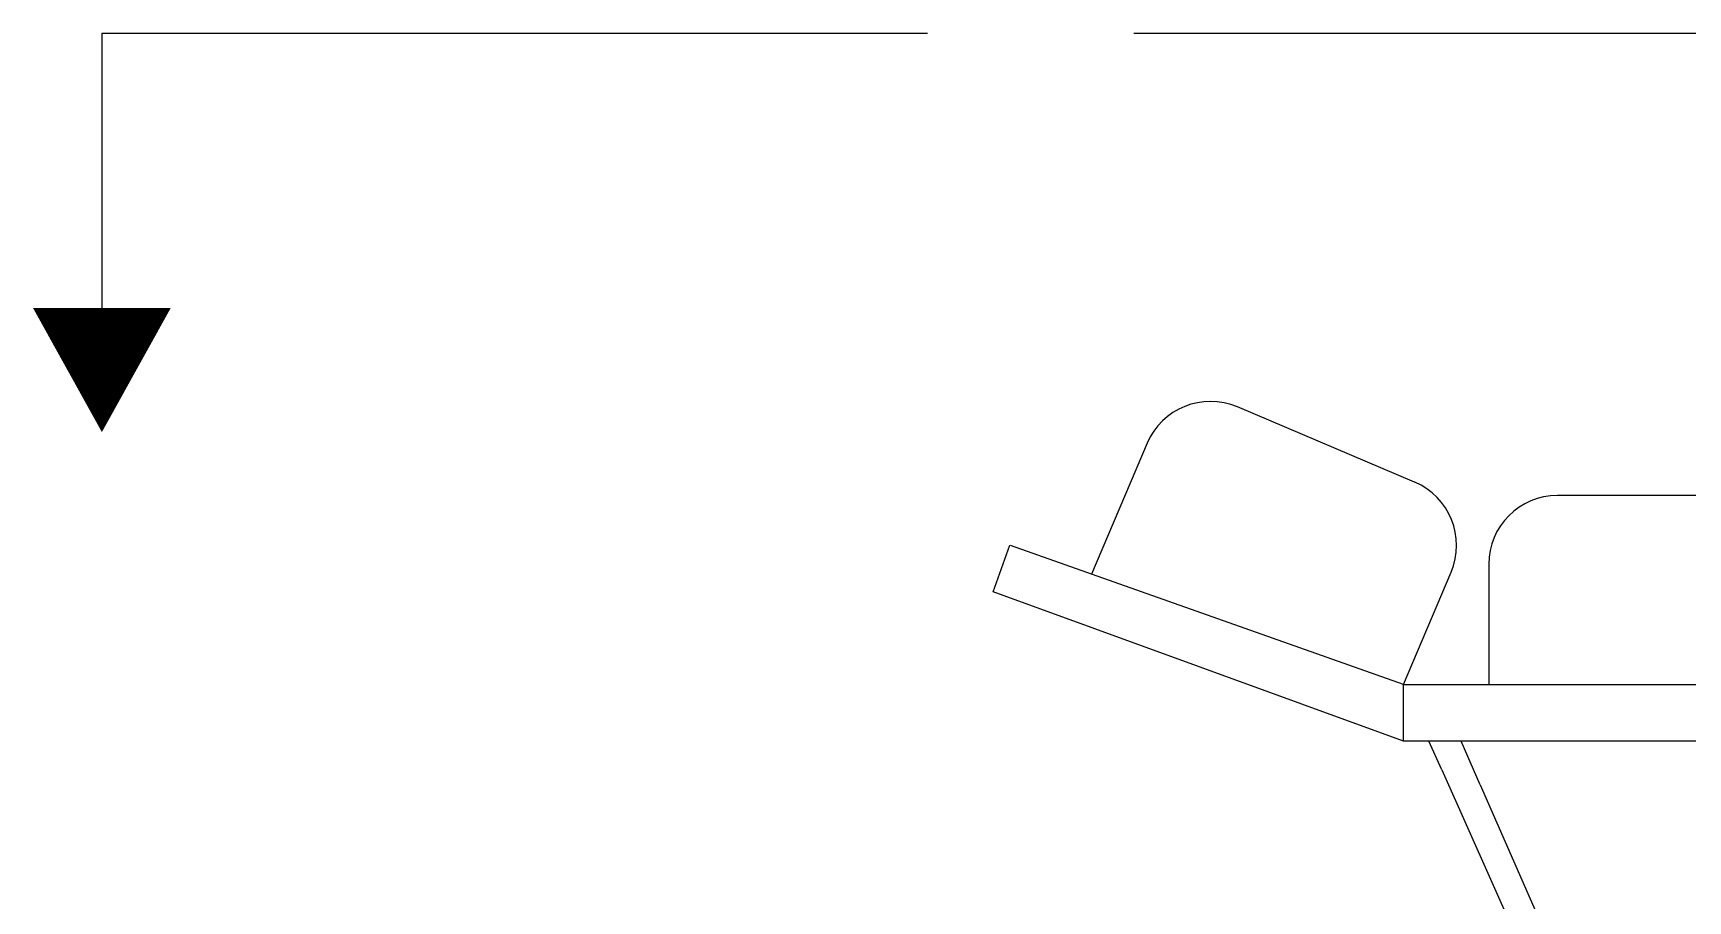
# Model space of a CAD drawing. Header units: metres. Extents: x 26.3 to 44.2, y 14.4 to 19.6.
# Drawn here: x 26.617 to 27.819, y 15.587 to 16.218 of the extents above; entities that cross this region are included whole.
import ezdxf

# ---------------------------------------------------------------- set-up
doc = ezdxf.new("R2010")
doc.units = ezdxf.units.M
doc.header["$MEASUREMENT"] = 0
doc.linetypes.add('ACAD_ISO02W100', pattern=[15, 12, -3])
for name, color, linetype in [('Frame(Aluminium)', 80, 'Continuous'), ('Frame(Steel)', 140, 'Continuous'), ('Nuts and Bolts', 30, 'Continuous'), ('Seat', 43, 'Continuous')]:
    doc.layers.add(name, color=color, linetype=linetype)

msp = doc.modelspace()

# ---------------------------------------------------------------- linework, layer by layer
msp.add_line((27.61269, 15.70282), (27.61269, 15.74404))
at = {"layer": 'Frame(Aluminium)'}
for p, q in [((27.31447, 15.81137), (27.32653, 15.8454)), ((27.61269, 15.74404), (27.3271, 15.84519)), ((27.61269, 15.70282), (27.31447, 15.81137))]:
    msp.add_line(p, q, dxfattribs=at)
at = {"layer": 'Frame(Steel)'}
for p, q in [((27.61269, 15.70282), (27.61269, 15.74404)), ((27.61269, 15.74404), (27.91269, 15.74404)), ((27.91269, 15.70282), (27.61269, 15.70282)), ((27.64057, 15.68195), (27.63127, 15.70282)), ((27.66853, 15.6711), (27.65462, 15.70282)), ((27.64057, 15.68195), (27.76346, 15.40608)), ((27.66853, 15.6711), (27.77972, 15.41755))]:
    msp.add_line(p, q, dxfattribs=at)
at = {"layer": 'Nuts and Bolts', "linetype": 'ACAD_ISO02W100', "ltscale": 0.05}
msp.add_line((26.66675, 16.21775), (30.12726, 16.21775), dxfattribs=at)
at = {"layer": 'Nuts and Bolts'}
msp.add_line((26.66675, 16.21775), (26.66675, 16.01775), dxfattribs=at)
msp.add_lwpolyline([(26.66675, 16.01775, 0.1, 0, 0), (26.66675, 15.92761, 0, 0, 0)], format="xyseb", dxfattribs=at)
at = {"layer": 'Seat'}
for p, q in [((27.62085, 15.89125), (27.49198, 15.94595)), ((27.42642, 15.91946), (27.38604, 15.82432)), ((28.32061, 15.88147), (27.72464, 15.88147)), ((27.67464, 15.83147), (27.67464, 15.74404)), ((27.61269, 15.74404), (27.64734, 15.82568))]:
    msp.add_line(p, q, dxfattribs=at)
for centre, start, end in [((27.47244, 15.89992), 67, 157), ((27.60132, 15.84522), 337, 67), ((27.72464, 15.83147), 90, 180)]:
    msp.add_arc(centre, 0.05, start, end, dxfattribs=at)

doc.saveas('drawing.dxf')
